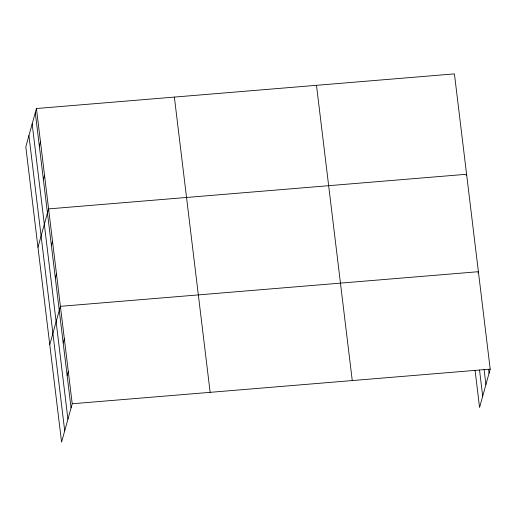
<?xml version="1.0" encoding="UTF-8"?>
<svg xmlns="http://www.w3.org/2000/svg" width="516" height="516" viewBox="0 0 516 516"><rect width="100%" height="100%" fill="white"/><g stroke="black" fill="none" stroke-linecap="round" stroke-linejoin="round"><path stroke-width="0.77" d="M36.436 108.515L25.8 146.867L61.572 442.115L72.214 403.764L36.436 108.515L454.428 73.885L490.2 369.133L479.564 407.485L475.055 370.256M39.345 146.118L40.493 141.977M43.396 179.581L44.544 175.434M37.965 247.254L48.601 208.896L466.587 174.266L466.206 175.646M51.387 245.519L52.535 241.372M55.322 277.995L56.47 273.854M49.768 344.682L60.404 306.33L478.397 271.7L478.01 273.08M63.191 342.947L64.339 338.806M67.125 375.429L68.273 371.281M72.214 403.764L490.2 369.133M488.568 369.314L489.052 373.274M484.098 369.514L485.917 384.562M479.525 370.056L482.692 396.198M316.489 85.314L352.267 380.556M174.376 97.085L210.147 392.334M35.288 112.656L71.06 407.904M32.16 123.943L67.931 419.192M28.928 135.579L64.706 430.828"/></g></svg>
